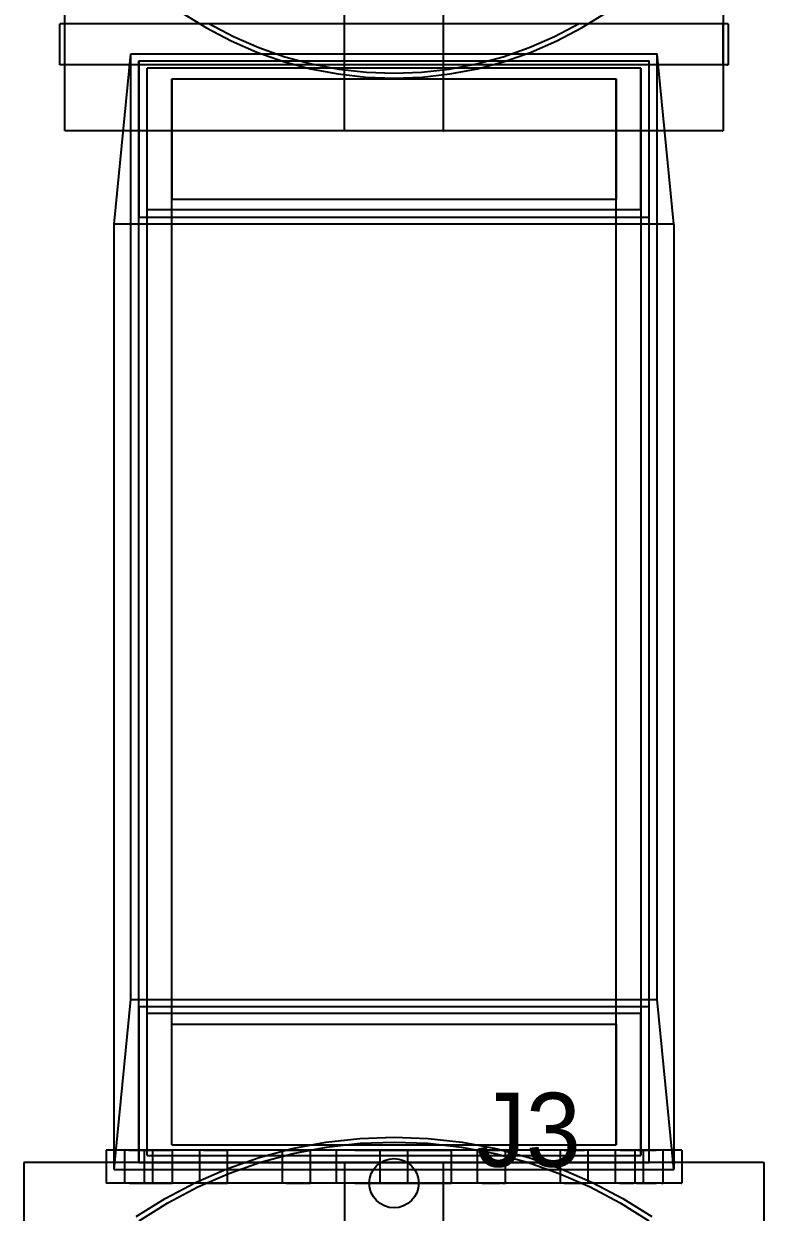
# Model space of a CAD drawing. Header units: millimetres. Extents: x -180 to 1414, y -663 to 972.
# Drawn here: x -45 to 45, y 216.5 to 361 of the extents above; entities that cross this region are included whole.
import ezdxf

# ---------------------------------------------------------------- set-up
doc = ezdxf.new("R2010")
doc.units = ezdxf.units.MM
doc.layers.add('AXIS_CENTRES', color=4, linetype='Continuous')
doc.layers.add('FRONT', color=8, linetype='Continuous')

msp = doc.modelspace()

# ---------------------------------------------------------------- linework, layer by layer
at = {"layer": 'AXIS_CENTRES'}
msp.add_circle((0, 220), 3, dxfattribs=at)
at = {"layer": 'FRONT'}
for p, q in [((-40, 348), (-40, 452)), ((-6, 348), (-6, 452)), ((6, 348), (6, 452)), ((40, 452), (40, 348)), ((-25.69, 362.32), (-22.8, 360.51)), ((22.8, 360.51), (25.69, 362.32)), ((-40.49, 361), (-40.6, 361)), ((-40.6, 356), (-40.6, 361)), ((-40.15, 361), (-40.49, 361)), ((-39.58, 361), (-40.15, 361)), ((-39.89, 361), (-40, 361)), ((-40, 356), (-40, 361)), ((-39.55, 361), (-39.89, 361)), ((-38.8, 361), (-39.58, 361)), ((-39, 361), (-39.55, 361)), ((-38.22, 361), (-39, 361)), ((-37.79, 361), (-38.8, 361)), ((-37.23, 361), (-38.22, 361)), ((-36.58, 361), (-37.79, 361)), ((-36.04, 361), (-37.23, 361)), ((-35.16, 361), (-36.58, 361)), ((-34.64, 361), (-36.04, 361)), ((-33.55, 361), (-35.16, 361)), ((-33.05, 361), (-34.64, 361)), ((-31.74, 361), (-33.55, 361)), ((-31.27, 361), (-33.05, 361)), ((-29.76, 361), (-31.74, 361)), ((-29.32, 361), (-31.27, 361)), ((-27.62, 361), (-29.76, 361)), ((-27.21, 361), (-29.32, 361)), ((-25.31, 361), (-27.62, 361)), ((-24.94, 361), (-27.21, 361)), ((-22.87, 361), (-25.31, 361)), ((-22.53, 361), (-24.94, 361)), ((-20.3, 361), (-22.87, 361)), ((-22.8, 360.51), (-19.79, 358.92)), ((-20, 361), (-22.53, 361)), ((-22.5, 361.03), (-19.52, 359.46)), ((-22.5, 361.03), (-19.52, 359.46)), ((-17.62, 361), (-20.3, 361)), ((-17.36, 361), (-20, 361)), ((-14.83, 361), (-17.62, 361)), ((-14.61, 361), (-17.36, 361)), ((-11.97, 361), (-14.83, 361)), ((-11.79, 361), (-14.61, 361)), ((-9.03, 361), (-11.97, 361)), ((-8.9, 361), (-11.79, 361)), ((-6.05, 361), (-9.03, 361)), ((-5.96, 361), (-8.9, 361)), ((-3.03, 361), (-6.05, 361)), ((-2.99, 361), (-5.96, 361)), ((0, 361), (-3.03, 361)), ((0, 361), (-2.99, 361)), ((3.03, 361), (0, 361)), ((2.99, 361), (0, 361)), ((5.96, 361), (2.99, 361)), ((6.05, 361), (3.03, 361)), ((8.9, 361), (5.96, 361)), ((9.03, 361), (6.05, 361)), ((11.79, 361), (8.9, 361)), ((11.97, 361), (9.03, 361)), ((14.61, 361), (11.79, 361)), ((14.83, 361), (11.97, 361)), ((17.36, 361), (14.61, 361)), ((17.62, 361), (14.83, 361)), ((20, 361), (17.36, 361)), ((20.3, 361), (17.62, 361)), ((19.52, 359.46), (22.5, 361.03)), ((19.52, 359.46), (22.5, 361.03)), ((19.79, 358.92), (22.8, 360.51)), ((22.53, 361), (20, 361)), ((22.87, 361), (20.3, 361)), ((24.94, 361), (22.53, 361)), ((25.31, 361), (22.87, 361)), ((27.21, 361), (24.94, 361)), ((27.62, 361), (25.31, 361)), ((29.32, 361), (27.21, 361)), ((29.76, 361), (27.62, 361)), ((31.27, 361), (29.32, 361)), ((31.74, 361), (29.76, 361)), ((33.05, 361), (31.27, 361)), ((33.55, 361), (31.74, 361)), ((34.64, 361), (33.05, 361)), ((35.16, 361), (33.55, 361)), ((36.04, 361), (34.64, 361)), ((36.58, 361), (35.16, 361)), ((37.23, 361), (36.04, 361)), ((37.79, 361), (36.58, 361)), ((38.22, 361), (37.23, 361)), ((38.8, 361), (37.79, 361)), ((39, 361), (38.22, 361)), ((39.58, 361), (38.8, 361)), ((39.55, 361), (39, 361)), ((39.89, 361), (39.55, 361)), ((40.15, 361), (39.58, 361)), ((40, 361), (39.89, 361)), ((40, 356), (40, 361)), ((40.49, 361), (40.15, 361)), ((40.6, 361), (40.49, 361)), ((40.6, 361), (40.6, 356)), ((-19.79, 358.92), (-16.66, 357.55)), ((-19.52, 359.46), (-16.44, 358.11)), ((-19.52, 359.46), (-16.44, 358.11)), ((16.44, 358.11), (19.52, 359.46)), ((16.44, 358.11), (19.52, 359.46)), ((16.66, 357.55), (19.79, 358.92)), ((-34, 336.65), (-32, 357.35)), ((-32, 242.35), (-32, 357.35)), ((-32, 357.35), (32, 357.35)), ((-16.66, 357.55), (-13.44, 356.43)), ((-16.44, 358.11), (-13.26, 357)), ((-16.44, 358.11), (-13.26, 357)), ((13.26, 357), (16.44, 358.11)), ((13.26, 357), (16.44, 358.11)), ((13.44, 356.43), (16.66, 357.55)), ((34, 336.65), (32, 357.35)), ((32, 242.35), (32, 357.35)), ((-40.49, 356), (-40.6, 356)), ((-40.15, 356), (-40.49, 356)), ((-39.58, 356), (-40.15, 356)), ((-39.89, 356), (-40, 356)), ((-39.55, 356), (-39.89, 356)), ((-38.8, 356), (-39.58, 356)), ((-39, 356), (-39.55, 356)), ((-38.22, 356), (-39, 356)), ((-37.79, 356), (-38.8, 356)), ((-37.23, 356), (-38.22, 356)), ((-36.58, 356), (-37.79, 356)), ((-36.04, 356), (-37.23, 356)), ((-35.16, 356), (-36.58, 356)), ((-34.64, 356), (-36.04, 356)), ((-33.55, 356), (-35.16, 356)), ((-33.05, 356), (-34.64, 356)), ((-31.74, 356), (-33.55, 356)), ((-31.27, 356), (-33.05, 356)), ((-29.76, 356), (-31.74, 356)), ((-29.32, 356), (-31.27, 356)), ((-31, 241.49), (-31, 356.49)), ((-31, 356.49), (-31, 337.51)), ((-31, 356.49), (31, 356.49)), ((-30, 338.37), (-30, 355.63)), ((30, 355.63), (-30, 355.63)), ((-30, 240.63), (-30, 355.63)), ((-27.62, 356), (-29.76, 356)), ((-27.21, 356), (-29.32, 356)), ((-25.31, 356), (-27.62, 356)), ((-24.94, 356), (-27.21, 356)), ((-22.87, 356), (-25.31, 356)), ((-22.53, 356), (-24.94, 356)), ((-20.3, 356), (-22.87, 356)), ((-20, 356), (-22.53, 356)), ((-17.62, 356), (-20.3, 356)), ((-17.36, 356), (-20, 356)), ((-14.83, 356), (-17.62, 356)), ((-14.61, 356), (-17.36, 356)), ((-11.97, 356), (-14.83, 356)), ((-11.79, 356), (-14.61, 356)), ((-13.44, 356.43), (-10.15, 355.54)), ((-13.26, 357), (-10.01, 356.13)), ((-13.26, 357), (-10.01, 356.13)), ((-9.03, 356), (-11.97, 356)), ((-8.9, 356), (-11.79, 356)), ((-10.01, 356.13), (-6.71, 355.5)), ((-10.01, 356.13), (-6.71, 355.5)), ((-6.05, 356), (-9.03, 356)), ((-5.96, 356), (-8.9, 356)), ((-3.03, 356), (-6.05, 356)), ((-2.99, 356), (-5.96, 356)), ((0, 356), (-3.03, 356)), ((0, 356), (-2.99, 356)), ((3.03, 356), (0, 356)), ((2.99, 356), (0, 356)), ((5.96, 356), (2.99, 356)), ((6.05, 356), (3.03, 356)), ((8.9, 356), (5.96, 356)), ((9.03, 356), (6.05, 356)), ((6.71, 355.5), (10.01, 356.13)), ((6.71, 355.5), (10.01, 356.13)), ((11.79, 356), (8.9, 356)), ((11.97, 356), (9.03, 356)), ((10.01, 356.13), (13.26, 357)), ((10.01, 356.13), (13.26, 357)), ((10.15, 355.54), (13.44, 356.43)), ((14.61, 356), (11.79, 356)), ((14.83, 356), (11.97, 356)), ((17.36, 356), (14.61, 356)), ((17.62, 356), (14.83, 356)), ((20, 356), (17.36, 356)), ((20.3, 356), (17.62, 356)), ((22.53, 356), (20, 356)), ((22.87, 356), (20.3, 356)), ((24.94, 356), (22.53, 356)), ((25.31, 356), (22.87, 356)), ((27.21, 356), (24.94, 356)), ((27.62, 356), (25.31, 356)), ((29.32, 356), (27.21, 356)), ((29.76, 356), (27.62, 356)), ((31.27, 356), (29.32, 356)), ((31.74, 356), (29.76, 356)), ((30, 338.37), (30, 355.63)), ((30, 355.63), (30, 240.63)), ((31, 241.49), (31, 356.49)), ((31, 337.51), (31, 356.49)), ((33.05, 356), (31.27, 356)), ((33.55, 356), (31.74, 356)), ((34.64, 356), (33.05, 356)), ((35.16, 356), (33.55, 356)), ((36.04, 356), (34.64, 356)), ((36.58, 356), (35.16, 356)), ((37.23, 356), (36.04, 356)), ((37.79, 356), (36.58, 356)), ((38.22, 356), (37.23, 356)), ((38.8, 356), (37.79, 356)), ((39, 356), (38.22, 356)), ((39.58, 356), (38.8, 356)), ((39.55, 356), (39, 356)), ((39.89, 356), (39.55, 356)), ((40.15, 356), (39.58, 356)), ((39.89, 356), (40, 356)), ((40.49, 356), (40.15, 356)), ((40.49, 356), (40.6, 356)), ((-27, 239.33), (-27, 354.33)), ((-27, 354.33), (-27, 339.67)), ((-27, 354.33), (27, 354.33)), ((-10.15, 355.54), (-6.8, 354.91)), ((-6.8, 354.91), (-3.41, 354.53)), ((-6.71, 355.5), (-3.36, 355.13)), ((-6.71, 355.5), (-3.36, 355.13)), ((-3.41, 354.53), (0, 354.4)), ((-3.36, 355.13), (0, 355)), ((-3.36, 355.13), (0, 355)), ((0, 355), (3.36, 355.13)), ((0, 355), (3.36, 355.13)), ((0, 354.4), (3.41, 354.53)), ((3.36, 355.13), (6.71, 355.5)), ((3.36, 355.13), (6.71, 355.5)), ((3.41, 354.53), (6.8, 354.91)), ((6.8, 354.91), (10.15, 355.54)), ((27, 239.33), (27, 354.33)), ((27, 354.33), (27, 339.67)), ((-39.89, 348), (-40, 348)), ((-39.55, 348), (-39.89, 348)), ((-39, 348), (-39.55, 348)), ((-38.22, 348), (-39, 348)), ((-37.23, 348), (-38.22, 348)), ((-36.04, 348), (-37.23, 348)), ((-34.64, 348), (-36.04, 348)), ((-33.05, 348), (-34.64, 348)), ((-31.27, 348), (-33.05, 348)), ((-29.32, 348), (-31.27, 348)), ((-27.21, 348), (-29.32, 348)), ((-24.94, 348), (-27.21, 348)), ((-22.53, 348), (-24.94, 348)), ((-20, 348), (-22.53, 348)), ((-17.36, 348), (-20, 348)), ((-14.61, 348), (-17.36, 348)), ((-11.79, 348), (-14.61, 348)), ((-8.9, 348), (-11.79, 348)), ((-5.96, 348), (-8.9, 348)), ((-5.98, 348), (-6, 348)), ((-5.93, 348), (-5.98, 348)), ((-2.99, 348), (-5.96, 348)), ((-5.85, 348), (-5.93, 348)), ((-5.73, 348), (-5.85, 348)), ((-5.59, 348), (-5.73, 348)), ((-5.41, 348), (-5.59, 348)), ((-5.2, 348), (-5.41, 348)), ((-4.96, 348), (-5.2, 348)), ((-4.69, 348), (-4.96, 348)), ((-4.4, 348), (-4.69, 348)), ((-4.08, 348), (-4.4, 348)), ((-3.74, 348), (-4.08, 348)), ((-3.38, 348), (-3.74, 348)), ((-3, 348), (-3.38, 348)), ((-2.6, 348), (-3, 348)), ((0, 348), (-2.99, 348)), ((-2.19, 348), (-2.6, 348)), ((-1.77, 348), (-2.19, 348)), ((-1.34, 348), (-1.77, 348)), ((-0.89, 348), (-1.34, 348)), ((-0.45, 348), (-0.89, 348)), ((0, 348), (-0.45, 348)), ((2.99, 348), (0, 348)), ((0.45, 348), (0, 348)), ((0.89, 348), (0.45, 348)), ((1.34, 348), (0.89, 348)), ((1.77, 348), (1.34, 348)), ((2.19, 348), (1.77, 348)), ((2.6, 348), (2.19, 348)), ((3, 348), (2.6, 348)), ((5.96, 348), (2.99, 348)), ((3.38, 348), (3, 348)), ((3.74, 348), (3.38, 348)), ((4.08, 348), (3.74, 348)), ((4.4, 348), (4.08, 348)), ((4.69, 348), (4.4, 348)), ((4.96, 348), (4.69, 348)), ((5.2, 348), (4.96, 348)), ((5.41, 348), (5.2, 348)), ((5.59, 348), (5.41, 348)), ((5.73, 348), (5.59, 348)), ((5.85, 348), (5.73, 348)), ((5.93, 348), (5.85, 348)), ((5.98, 348), (5.93, 348)), ((8.9, 348), (5.96, 348)), ((5.98, 348), (6, 348)), ((11.79, 348), (8.9, 348)), ((14.61, 348), (11.79, 348)), ((17.36, 348), (14.61, 348)), ((20, 348), (17.36, 348)), ((22.53, 348), (20, 348)), ((24.94, 348), (22.53, 348)), ((27.21, 348), (24.94, 348)), ((29.32, 348), (27.21, 348)), ((31.27, 348), (29.32, 348)), ((33.05, 348), (31.27, 348)), ((34.64, 348), (33.05, 348)), ((36.04, 348), (34.64, 348)), ((37.23, 348), (36.04, 348)), ((38.22, 348), (37.23, 348)), ((39, 348), (38.22, 348)), ((39.55, 348), (39, 348)), ((39.89, 348), (39.55, 348)), ((39.89, 348), (40, 348)), ((-30, 223.37), (-30, 338.37)), ((30, 338.37), (-30, 338.37)), ((-27, 224.67), (-27, 339.67)), ((-27, 339.67), (27, 339.67)), ((27, 224.67), (27, 339.67)), ((30, 338.37), (30, 223.37)), ((-31, 222.51), (-31, 337.51)), ((-31, 337.51), (31, 337.51)), ((31, 222.51), (31, 337.51)), ((-34, 221.65), (-34, 336.65)), ((34, 336.65), (-34, 336.65)), ((34, 336.65), (34, 221.65)), ((-34, 221.65), (-32, 242.35)), ((-32, 242.35), (32, 242.35)), ((-31, 241.49), (-31, 222.51)), ((-31, 241.49), (31, 241.49)), ((31, 222.51), (31, 241.49)), ((34, 221.65), (32, 242.35)), ((-30, 223.37), (-30, 240.63)), ((30, 240.63), (-30, 240.63)), ((30, 223.37), (30, 240.63)), ((-27, 224.67), (-27, 239.33)), ((-27, 239.33), (27, 239.33)), ((27, 239.33), (27, 224.67)), ((-4.15, 225.44), (0, 225.6)), ((0, 225.6), (4.15, 225.44)), ((-27, 224.67), (27, 224.67)), ((-16.39, 223.13), (-12.37, 224.21)), ((-12.37, 224.21), (-8.29, 224.98)), ((-12.24, 223.62), (-8.2, 224.39)), ((-12.24, 223.62), (-8.2, 224.39)), ((-8.29, 224.98), (-4.15, 225.44)), ((-8.2, 224.39), (-4.11, 224.85)), ((-8.2, 224.39), (-4.11, 224.85)), ((-4.11, 224.85), (0, 225)), ((-4.11, 224.85), (0, 225)), ((0, 225), (4.11, 224.85)), ((0, 225), (4.11, 224.85)), ((4.11, 224.85), (8.2, 224.39)), ((4.11, 224.85), (8.2, 224.39)), ((4.15, 225.44), (8.29, 224.98)), ((8.2, 224.39), (12.24, 223.62)), ((8.2, 224.39), (12.24, 223.62)), ((8.29, 224.98), (12.37, 224.21)), ((12.37, 224.21), (16.39, 223.13)), ((-34.9, 224), (-35, 224)), ((-35, 224), (-35, 220)), ((-34.61, 224), (-34.9, 224)), ((-34.12, 224), (-34.61, 224)), ((-33.45, 224), (-34.12, 224)), ((-32.58, 224), (-33.45, 224)), ((-32.68, 224), (-32.7, 224)), ((-32.7, 220), (-32.7, 224)), ((-32.7, 224), (-32.7, 224)), ((-32.66, 224), (-32.68, 224)), ((-32.62, 224), (-32.66, 224)), ((-32.58, 224), (-32.62, 224)), ((-31.53, 224), (-32.58, 224)), ((-32.53, 224), (-32.58, 224)), ((-32.47, 224), (-32.53, 224)), ((-32.4, 224), (-32.47, 224)), ((-32.33, 224), (-32.4, 224)), ((-32.25, 224), (-32.33, 224)), ((-32.25, 224), (-32.16, 224)), ((-32.16, 224), (-32.06, 224)), ((-32.06, 224), (-31.96, 224)), ((-31.96, 224), (-31.85, 224)), ((-31.85, 224), (-31.74, 224)), ((-31.74, 224), (-31.62, 224)), ((-31.62, 224), (-31.5, 224)), ((-30.31, 224), (-31.53, 224)), ((-31.5, 224), (-31.38, 224)), ((-31.38, 224), (-31.25, 224)), ((-31.25, 224), (-31.13, 224)), ((-31.13, 224), (-31, 224)), ((-31, 224), (-30.87, 224)), ((-30.87, 224), (-30.75, 224)), ((-30.75, 224), (-30.62, 224)), ((-30.62, 224), (-30.5, 224)), ((-30.5, 224), (-30.38, 224)), ((-30.38, 224), (-30.26, 224)), ((-30.32, 224), (-30.34, 224)), ((-30.34, 220), (-30.34, 224)), ((-30.34, 224), (-30.34, 224)), ((-30.3, 224), (-30.32, 224)), ((-28.92, 224), (-30.31, 224)), ((-30.26, 224), (-30.3, 224)), ((-30.22, 224), (-30.26, 224)), ((-30.26, 224), (-30.15, 224)), ((-30.17, 224), (-30.22, 224)), ((-30.11, 224), (-30.17, 224)), ((-30.15, 224), (-30.04, 224)), ((-30.04, 224), (-30.11, 224)), ((-29.97, 224), (-30.04, 224)), ((-30.04, 224), (-29.94, 224)), ((-30, 223.37), (30, 223.37)), ((-29.89, 224), (-29.97, 224)), ((-29.94, 224), (-29.84, 224)), ((-29.8, 224), (-29.89, 224)), ((-29.84, 224), (-29.75, 224)), ((-29.8, 224), (-29.7, 224)), ((-29.75, 224), (-29.67, 224)), ((-29.7, 224), (-29.6, 224)), ((-29.67, 224), (-29.6, 224)), ((-29.6, 224), (-29.49, 224)), ((-29.6, 224), (-29.53, 224)), ((-29.53, 224), (-29.47, 224)), ((-29.49, 224), (-29.38, 224)), ((-29.47, 224), (-29.42, 224)), ((-29.42, 224), (-29.38, 224)), ((-29.38, 224), (-29.26, 224)), ((-29.38, 224), (-29.34, 224)), ((-29.32, 224), (-29.34, 224)), ((-29.32, 224), (-29.3, 224)), ((-29.3, 220), (-29.3, 224)), ((-29.3, 224), (-29.3, 224)), ((-29.26, 224), (-29.14, 224)), ((-29.14, 224), (-29.02, 224)), ((-29.02, 224), (-28.89, 224)), ((-27.36, 224), (-28.92, 224)), ((-28.89, 224), (-28.77, 224)), ((-28.77, 224), (-28.64, 224)), ((-28.64, 224), (-28.51, 224)), ((-28.51, 224), (-28.39, 224)), ((-28.39, 224), (-28.26, 224)), ((-28.26, 224), (-28.14, 224)), ((-28.14, 224), (-28.02, 224)), ((-28.02, 224), (-27.9, 224)), ((-27.9, 224), (-27.79, 224)), ((-27.79, 224), (-27.68, 224)), ((-27.68, 224), (-27.58, 224)), ((-27.58, 224), (-27.48, 224)), ((-27.48, 224), (-27.39, 224)), ((-27.39, 224), (-27.31, 224)), ((-25.66, 224), (-27.36, 224)), ((-27.31, 224), (-27.24, 224)), ((-27.24, 224), (-27.17, 224)), ((-27.17, 224), (-27.11, 224)), ((-27.11, 224), (-27.06, 224)), ((-27.06, 224), (-27.02, 224)), ((-27.02, 224), (-26.98, 224)), ((-26.98, 224), (-26.96, 224)), ((-26.96, 224), (-26.95, 224)), ((-26.95, 224), (-26.94, 224)), ((-26.94, 220), (-26.94, 224)), ((-23.81, 224), (-25.66, 224)), ((-21.82, 224), (-23.81, 224)), ((-23.6, 224), (-23.62, 224)), ((-23.62, 220), (-23.62, 224)), ((-23.62, 224), (-23.62, 224)), ((-23.58, 224), (-23.6, 224)), ((-23.54, 224), (-23.58, 224)), ((-23.5, 224), (-23.54, 224)), ((-23.45, 224), (-23.5, 224)), ((-23.39, 224), (-23.45, 224)), ((-23.32, 224), (-23.39, 224)), ((-23.25, 224), (-23.32, 224)), ((-23.17, 224), (-23.25, 224)), ((-23.17, 224), (-23.08, 224)), ((-23.08, 224), (-22.98, 224)), ((-22.98, 224), (-22.88, 224)), ((-22.88, 224), (-22.77, 224)), ((-22.77, 224), (-22.66, 224)), ((-22.66, 224), (-22.54, 224)), ((-22.54, 224), (-22.42, 224)), ((-22.42, 224), (-22.3, 224)), ((-22.3, 224), (-22.17, 224)), ((-22.17, 224), (-22.05, 224)), ((-22.05, 224), (-21.92, 224)), ((-21.92, 224), (-21.79, 224)), ((-19.72, 224), (-21.82, 224)), ((-21.79, 224), (-21.67, 224)), ((-21.67, 224), (-21.54, 224)), ((-21.54, 224), (-21.42, 224)), ((-21.42, 224), (-21.3, 224)), ((-21.3, 224), (-21.18, 224)), ((-21.18, 224), (-21.07, 224)), ((-21.07, 224), (-20.96, 224)), ((-20.96, 224), (-20.86, 224)), ((-20.86, 224), (-20.76, 224)), ((-20.76, 224), (-20.67, 224)), ((-20.67, 224), (-20.59, 224)), ((-20.59, 224), (-20.52, 224)), ((-20.52, 224), (-20.45, 224)), ((-20.45, 224), (-20.39, 224)), ((-20.39, 224), (-20.34, 224)), ((-20.34, 224), (-20.3, 224)), ((-20.31, 221.76), (-16.39, 223.13)), ((-20.3, 224), (-20.26, 224)), ((-20.26, 224), (-20.24, 224)), ((-20.24, 224), (-20.23, 224)), ((-20.23, 224), (-20.22, 224)), ((-20.22, 220), (-20.22, 224)), ((-17.5, 224), (-19.72, 224)), ((-15.19, 224), (-17.5, 224)), ((-16.21, 222.56), (-12.24, 223.62)), ((-16.21, 222.56), (-12.24, 223.62)), ((-12.79, 224), (-15.19, 224)), ((-13.54, 224), (-13.56, 224)), ((-13.56, 220), (-13.56, 224)), ((-13.56, 224), (-13.56, 224)), ((-13.52, 224), (-13.54, 224)), ((-13.49, 224), (-13.52, 224)), ((-13.45, 224), (-13.49, 224)), ((-13.39, 224), (-13.45, 224)), ((-13.34, 224), (-13.39, 224)), ((-13.27, 224), (-13.34, 224)), ((-13.19, 224), (-13.27, 224)), ((-13.11, 224), (-13.19, 224)), ((-13.11, 224), (-13.02, 224)), ((-13.02, 224), (-12.92, 224)), ((-12.92, 224), (-12.82, 224)), ((-12.82, 224), (-12.71, 224)), ((-10.32, 224), (-12.79, 224)), ((-12.71, 224), (-12.6, 224)), ((-12.6, 224), (-12.48, 224)), ((-12.48, 224), (-12.36, 224)), ((-12.36, 224), (-12.24, 224)), ((-12.24, 224), (-12.12, 224)), ((-12.12, 224), (-11.99, 224)), ((-11.99, 224), (-11.86, 224)), ((-11.86, 224), (-11.74, 224)), ((-11.74, 224), (-11.61, 224)), ((-11.61, 224), (-11.48, 224)), ((-11.48, 224), (-11.36, 224)), ((-11.36, 224), (-11.24, 224)), ((-11.24, 224), (-11.13, 224)), ((-11.13, 224), (-11.01, 224)), ((-11.01, 224), (-10.91, 224)), ((-10.91, 224), (-10.8, 224)), ((-10.8, 224), (-10.71, 224)), ((-10.71, 224), (-10.62, 224)), ((-10.62, 224), (-10.53, 224)), ((-10.53, 224), (-10.46, 224)), ((-10.46, 224), (-10.39, 224)), ((-10.39, 224), (-10.33, 224)), ((-10.33, 224), (-10.28, 224)), ((-7.79, 224), (-10.32, 224)), ((-10.28, 224), (-10.24, 224)), ((-10.24, 224), (-10.21, 224)), ((-10.21, 224), (-10.18, 224)), ((-10.18, 224), (-10.17, 224)), ((-10.17, 224), (-10.16, 224)), ((-10.16, 220), (-10.16, 224)), ((-5.22, 224), (-7.79, 224)), ((-7, 220), (-7, 224)), ((-6.98, 224), (-7, 224)), ((-6.92, 224), (-6.98, 224)), ((-6.82, 224), (-6.92, 224)), ((-6.69, 224), (-6.82, 224)), ((-6.52, 224), (-6.69, 224)), ((-6.31, 224), (-6.52, 224)), ((-6.06, 224), (-6.31, 224)), ((-5.78, 224), (-6.06, 224)), ((-5.47, 224), (-5.78, 224)), ((-5.13, 224), (-5.47, 224)), ((-2.62, 224), (-5.22, 224)), ((-4.76, 224), (-5.13, 224)), ((-4.76, 224), (-4.36, 224)), ((-4.36, 224), (-3.94, 224)), ((-3.94, 224), (-3.5, 224)), ((-3.5, 224), (-3.04, 224)), ((-3.04, 224), (-2.56, 224)), ((0, 224), (-2.62, 224)), ((-2.56, 224), (-2.06, 224)), ((-2.06, 224), (-1.56, 224)), ((-1.68, 224), (-1.7, 224)), ((-1.7, 220), (-1.7, 224)), ((-1.7, 224), (-1.7, 224)), ((-1.66, 224), (-1.68, 224)), ((-1.62, 224), (-1.66, 224)), ((-1.58, 224), (-1.62, 224)), ((-1.53, 224), (-1.58, 224)), ((-1.56, 224), (-1.04, 224)), ((-1.47, 224), (-1.53, 224)), ((-1.4, 224), (-1.47, 224)), ((-1.33, 224), (-1.4, 224)), ((-1.25, 224), (-1.33, 224)), ((-1.16, 224), (-1.25, 224)), ((-1.16, 224), (-1.06, 224)), ((-1.06, 224), (-0.96, 224)), ((-1.04, 224), (-0.52, 224)), ((-0.96, 224), (-0.85, 224)), ((-0.85, 224), (-0.74, 224)), ((-0.74, 224), (-0.62, 224)), ((-0.62, 224), (-0.5, 224)), ((-0.52, 224), (0, 224)), ((-0.5, 224), (-0.38, 224)), ((-0.38, 224), (-0.25, 224)), ((-0.25, 224), (-0.13, 224)), ((-0.13, 224), (0, 224)), ((2.62, 224), (0, 224)), ((0, 224), (0.13, 224)), ((0, 224), (0.52, 224)), ((0.13, 224), (0.25, 224)), ((0.25, 224), (0.38, 224)), ((0.38, 224), (0.5, 224)), ((0.5, 224), (0.62, 224)), ((0.52, 224), (1.04, 224)), ((0.62, 224), (0.74, 224)), ((0.74, 224), (0.85, 224)), ((0.85, 224), (0.96, 224)), ((0.96, 224), (1.06, 224)), ((1.04, 224), (1.56, 224)), ((1.06, 224), (1.16, 224)), ((1.16, 224), (1.25, 224)), ((1.25, 224), (1.33, 224)), ((1.33, 224), (1.4, 224)), ((1.4, 224), (1.47, 224)), ((1.47, 224), (1.53, 224)), ((1.53, 224), (1.58, 224)), ((1.56, 224), (2.06, 224)), ((1.62, 224), (1.58, 224)), ((1.66, 224), (1.62, 224)), ((1.68, 224), (1.66, 224)), ((1.7, 224), (1.68, 224)), ((1.7, 220), (1.7, 224)), ((1.7, 224), (1.7, 224)), ((2.06, 224), (2.56, 224)), ((2.56, 224), (3.04, 224)), ((5.22, 224), (2.62, 224)), ((3.04, 224), (3.5, 224)), ((3.5, 224), (3.94, 224)), ((3.94, 224), (4.36, 224)), ((4.36, 224), (4.76, 224)), ((4.76, 224), (5.13, 224)), ((5.13, 224), (5.47, 224)), ((7.79, 224), (5.22, 224)), ((5.47, 224), (5.78, 224)), ((5.78, 224), (6.06, 224)), ((6.06, 224), (6.31, 224)), ((6.31, 224), (6.52, 224)), ((6.52, 224), (6.69, 224)), ((6.69, 224), (6.82, 224)), ((6.82, 224), (6.92, 224)), ((6.92, 224), (6.98, 224)), ((6.98, 224), (7, 224)), ((7, 220), (7, 224)), ((10.32, 224), (7.79, 224)), ((10.16, 220), (10.16, 224)), ((10.17, 224), (10.16, 224)), ((10.18, 224), (10.17, 224)), ((10.21, 224), (10.18, 224)), ((10.24, 224), (10.21, 224)), ((10.28, 224), (10.24, 224)), ((10.33, 224), (10.28, 224)), ((12.79, 224), (10.32, 224)), ((10.39, 224), (10.33, 224)), ((10.46, 224), (10.39, 224)), ((10.53, 224), (10.46, 224)), ((10.62, 224), (10.53, 224)), ((10.62, 224), (10.71, 224)), ((10.71, 224), (10.8, 224)), ((10.8, 224), (10.91, 224)), ((10.91, 224), (11.01, 224)), ((11.01, 224), (11.13, 224)), ((11.13, 224), (11.24, 224)), ((11.24, 224), (11.36, 224)), ((11.36, 224), (11.48, 224)), ((11.48, 224), (11.61, 224)), ((11.61, 224), (11.74, 224)), ((11.74, 224), (11.86, 224)), ((11.86, 224), (11.99, 224)), ((11.99, 224), (12.12, 224)), ((12.12, 224), (12.24, 224)), ((12.24, 224), (12.36, 224)), ((12.24, 223.62), (16.21, 222.56)), ((12.24, 223.62), (16.21, 222.56)), ((12.36, 224), (12.48, 224)), ((12.48, 224), (12.6, 224)), ((12.6, 224), (12.71, 224)), ((12.71, 224), (12.82, 224)), ((15.19, 224), (12.79, 224)), ((12.82, 224), (12.92, 224)), ((13.02, 224), (12.92, 224)), ((13.11, 224), (13.02, 224)), ((13.19, 224), (13.11, 224)), ((13.19, 224), (13.27, 224)), ((13.27, 224), (13.34, 224)), ((13.34, 224), (13.39, 224)), ((13.39, 224), (13.45, 224)), ((13.45, 224), (13.49, 224)), ((13.49, 224), (13.52, 224)), ((13.52, 224), (13.54, 224)), ((13.54, 224), (13.56, 224)), ((13.56, 220), (13.56, 224)), ((13.56, 224), (13.56, 224)), ((17.5, 224), (15.19, 224)), ((16.39, 223.13), (20.31, 221.76)), ((19.72, 224), (17.5, 224)), ((21.82, 224), (19.72, 224)), ((20.22, 220), (20.22, 224)), ((20.23, 224), (20.22, 224)), ((20.24, 224), (20.23, 224)), ((20.26, 224), (20.24, 224)), ((20.3, 224), (20.26, 224)), ((20.34, 224), (20.3, 224)), ((20.39, 224), (20.34, 224)), ((20.45, 224), (20.39, 224)), ((20.52, 224), (20.45, 224)), ((20.59, 224), (20.52, 224)), ((20.67, 224), (20.59, 224)), ((20.67, 224), (20.76, 224)), ((20.76, 224), (20.86, 224)), ((20.86, 224), (20.96, 224)), ((20.96, 224), (21.07, 224)), ((21.07, 224), (21.18, 224)), ((21.18, 224), (21.3, 224)), ((21.3, 224), (21.42, 224)), ((21.42, 224), (21.54, 224)), ((21.54, 224), (21.67, 224)), ((21.67, 224), (21.79, 224)), ((21.79, 224), (21.92, 224)), ((23.81, 224), (21.82, 224)), ((21.92, 224), (22.05, 224)), ((22.05, 224), (22.17, 224)), ((22.17, 224), (22.3, 224)), ((22.3, 224), (22.42, 224)), ((22.42, 224), (22.54, 224)), ((22.54, 224), (22.66, 224)), ((22.66, 224), (22.77, 224)), ((22.77, 224), (22.88, 224)), ((22.88, 224), (22.98, 224)), ((22.98, 224), (23.08, 224)), ((23.08, 224), (23.17, 224)), ((23.25, 224), (23.17, 224)), ((23.32, 224), (23.25, 224)), ((23.39, 224), (23.32, 224)), ((23.45, 224), (23.39, 224)), ((23.5, 224), (23.45, 224)), ((23.54, 224), (23.5, 224)), ((23.58, 224), (23.54, 224)), ((23.6, 224), (23.58, 224)), ((23.62, 224), (23.6, 224)), ((23.62, 220), (23.62, 224)), ((23.62, 224), (23.62, 224)), ((25.66, 224), (23.81, 224)), ((27.36, 224), (25.66, 224)), ((26.94, 220), (26.94, 224)), ((26.95, 224), (26.94, 224)), ((26.96, 224), (26.95, 224)), ((26.98, 224), (26.96, 224)), ((27.02, 224), (26.98, 224)), ((27.06, 224), (27.02, 224)), ((27.11, 224), (27.06, 224)), ((27.17, 224), (27.11, 224)), ((27.24, 224), (27.17, 224)), ((27.31, 224), (27.24, 224)), ((27.39, 224), (27.31, 224)), ((28.92, 224), (27.36, 224)), ((27.48, 224), (27.39, 224)), ((27.48, 224), (27.58, 224)), ((27.58, 224), (27.68, 224)), ((27.68, 224), (27.79, 224)), ((27.79, 224), (27.9, 224)), ((27.9, 224), (28.02, 224)), ((28.02, 224), (28.14, 224)), ((28.14, 224), (28.26, 224)), ((28.26, 224), (28.39, 224)), ((28.39, 224), (28.51, 224)), ((28.51, 224), (28.64, 224)), ((28.64, 224), (28.77, 224)), ((28.77, 224), (28.89, 224)), ((28.89, 224), (29.02, 224)), ((30.31, 224), (28.92, 224)), ((29.02, 224), (29.14, 224)), ((29.26, 224), (29.14, 224)), ((29.38, 224), (29.26, 224)), ((29.32, 224), (29.3, 224)), ((29.3, 220), (29.3, 224)), ((29.3, 224), (29.3, 224)), ((29.34, 224), (29.32, 224)), ((29.38, 224), (29.34, 224)), ((29.49, 224), (29.38, 224)), ((29.42, 224), (29.38, 224)), ((29.47, 224), (29.42, 224)), ((29.53, 224), (29.47, 224)), ((29.6, 224), (29.49, 224)), ((29.6, 224), (29.53, 224)), ((29.6, 224), (29.7, 224)), ((29.67, 224), (29.6, 224)), ((29.75, 224), (29.67, 224)), ((29.7, 224), (29.8, 224)), ((29.84, 224), (29.75, 224)), ((29.8, 224), (29.89, 224)), ((29.84, 224), (29.94, 224)), ((29.89, 224), (29.97, 224)), ((29.94, 224), (30.04, 224)), ((29.97, 224), (30.04, 224)), ((30.04, 224), (30.11, 224)), ((30.04, 224), (30.15, 224)), ((30.17, 224), (30.11, 224)), ((30.15, 224), (30.26, 224)), ((30.22, 224), (30.17, 224)), ((30.26, 224), (30.22, 224)), ((30.3, 224), (30.26, 224)), ((30.26, 224), (30.38, 224)), ((30.3, 224), (30.32, 224)), ((31.53, 224), (30.31, 224)), ((30.32, 224), (30.34, 224)), ((30.34, 220), (30.34, 224)), ((30.34, 224), (30.34, 224)), ((30.38, 224), (30.5, 224)), ((30.5, 224), (30.62, 224)), ((30.62, 224), (30.75, 224)), ((30.75, 224), (30.87, 224)), ((30.87, 224), (31, 224)), ((31, 224), (31.13, 224)), ((31.13, 224), (31.25, 224)), ((31.25, 224), (31.38, 224)), ((31.38, 224), (31.5, 224)), ((31.5, 224), (31.62, 224)), ((32.58, 224), (31.53, 224)), ((31.62, 224), (31.74, 224)), ((31.74, 224), (31.85, 224)), ((31.96, 224), (31.85, 224)), ((32.06, 224), (31.96, 224)), ((32.16, 224), (32.06, 224)), ((32.25, 224), (32.16, 224)), ((32.33, 224), (32.25, 224)), ((32.4, 224), (32.33, 224)), ((32.47, 224), (32.4, 224)), ((32.53, 224), (32.47, 224)), ((32.58, 224), (32.53, 224)), ((33.45, 224), (32.58, 224)), ((32.58, 224), (32.62, 224)), ((32.62, 224), (32.66, 224)), ((32.66, 224), (32.68, 224)), ((32.68, 224), (32.7, 224)), ((32.7, 220), (32.7, 224)), ((32.7, 224), (32.7, 224)), ((34.12, 224), (33.45, 224)), ((34.61, 224), (34.12, 224)), ((34.9, 224), (34.61, 224)), ((35, 224), (34.9, 224)), ((35, 224), (35, 220)), ((-44.87, 222.5), (-45, 222.5)), ((-45, 222.5), (-45, 125.1)), ((-44.5, 222.5), (-44.87, 222.5)), ((-43.87, 222.5), (-44.5, 222.5)), ((-43, 222.5), (-43.87, 222.5)), ((-41.89, 222.5), (-43, 222.5)), ((-40.54, 222.5), (-41.89, 222.5)), ((-38.97, 222.5), (-40.54, 222.5)), ((-37.18, 222.5), (-38.97, 222.5)), ((-35.18, 222.5), (-37.18, 222.5)), ((-32.99, 222.5), (-35.18, 222.5)), ((-34, 221.65), (34, 221.65)), ((-30.61, 222.5), (-32.99, 222.5)), ((-31, 222.51), (31, 222.51)), ((-28.06, 222.5), (-30.61, 222.5)), ((-25.35, 222.5), (-28.06, 222.5)), ((-22.5, 222.5), (-25.35, 222.5)), ((-24.12, 220.09), (-20.31, 221.76)), ((-23.86, 219.55), (-20.09, 221.2)), ((-23.86, 219.55), (-20.09, 221.2)), ((-19.52, 222.5), (-22.5, 222.5)), ((-20.09, 221.2), (-16.21, 222.56)), ((-20.09, 221.2), (-16.21, 222.56)), ((-16.44, 222.5), (-19.52, 222.5)), ((-13.26, 222.5), (-16.44, 222.5)), ((-10.01, 222.5), (-13.26, 222.5)), ((-6.71, 222.5), (-10.01, 222.5)), ((-3.36, 222.5), (-6.71, 222.5)), ((-5.98, 222.5), (-6, 222.5)), ((-6, 222.5), (-6, 125.1)), ((-5.93, 222.5), (-5.98, 222.5)), ((-5.85, 222.5), (-5.93, 222.5)), ((-5.73, 222.5), (-5.85, 222.5)), ((-5.59, 222.5), (-5.73, 222.5)), ((-5.41, 222.5), (-5.59, 222.5)), ((-5.2, 222.5), (-5.41, 222.5)), ((-4.96, 222.5), (-5.2, 222.5)), ((-4.69, 222.5), (-4.96, 222.5)), ((-4.4, 222.5), (-4.69, 222.5)), ((-4.08, 222.5), (-4.4, 222.5)), ((-3.74, 222.5), (-4.08, 222.5)), ((-3.38, 222.5), (-3.74, 222.5)), ((-3, 222.5), (-3.38, 222.5)), ((0, 222.5), (-3.36, 222.5)), ((-2.6, 222.5), (-3, 222.5)), ((-2.19, 222.5), (-2.6, 222.5)), ((-1.77, 222.5), (-2.19, 222.5)), ((-1.34, 222.5), (-1.77, 222.5)), ((-0.89, 222.5), (-1.34, 222.5)), ((-0.45, 222.5), (-0.89, 222.5)), ((0, 222.5), (-0.45, 222.5)), ((3.36, 222.5), (0, 222.5)), ((0.45, 222.5), (0, 222.5)), ((0.89, 222.5), (0.45, 222.5)), ((1.34, 222.5), (0.89, 222.5)), ((1.77, 222.5), (1.34, 222.5)), ((2.19, 222.5), (1.77, 222.5)), ((2.6, 222.5), (2.19, 222.5)), ((3, 222.5), (2.6, 222.5)), ((3.38, 222.5), (3, 222.5)), ((6.71, 222.5), (3.36, 222.5)), ((3.74, 222.5), (3.38, 222.5)), ((4.08, 222.5), (3.74, 222.5)), ((4.4, 222.5), (4.08, 222.5)), ((4.69, 222.5), (4.4, 222.5)), ((4.96, 222.5), (4.69, 222.5)), ((5.2, 222.5), (4.96, 222.5)), ((5.41, 222.5), (5.2, 222.5)), ((5.59, 222.5), (5.41, 222.5)), ((5.73, 222.5), (5.59, 222.5)), ((5.85, 222.5), (5.73, 222.5)), ((5.93, 222.5), (5.85, 222.5)), ((5.98, 222.5), (5.93, 222.5)), ((6, 222.5), (5.98, 222.5)), ((6, 125.1), (6, 222.5)), ((10.01, 222.5), (6.71, 222.5)), ((13.26, 222.5), (10.01, 222.5)), ((16.44, 222.5), (13.26, 222.5)), ((16.21, 222.56), (20.09, 221.2)), ((16.21, 222.56), (20.09, 221.2)), ((19.52, 222.5), (16.44, 222.5)), ((22.5, 222.5), (19.52, 222.5)), ((20.09, 221.2), (23.86, 219.55)), ((20.09, 221.2), (23.86, 219.55)), ((20.31, 221.76), (24.12, 220.09)), ((25.35, 222.5), (22.5, 222.5)), ((28.06, 222.5), (25.35, 222.5)), ((30.61, 222.5), (28.06, 222.5)), ((32.99, 222.5), (30.61, 222.5)), ((35.18, 222.5), (32.99, 222.5)), ((37.18, 222.5), (35.18, 222.5)), ((38.97, 222.5), (37.18, 222.5)), ((40.54, 222.5), (38.97, 222.5)), ((41.89, 222.5), (40.54, 222.5)), ((43, 222.5), (41.89, 222.5)), ((43.87, 222.5), (43, 222.5)), ((44.5, 222.5), (43.87, 222.5)), ((44.87, 222.5), (44.5, 222.5)), ((44.87, 222.5), (45, 222.5)), ((45, 125.1), (45, 222.5)), ((-34.9, 220), (-35, 220)), ((-34.61, 220), (-34.9, 220)), ((-34.12, 220), (-34.61, 220)), ((-33.45, 220), (-34.12, 220)), ((-32.58, 220), (-33.45, 220)), ((-32.68, 220), (-32.7, 220)), ((-32.7, 220), (-32.7, 220)), ((-32.66, 220), (-32.68, 220)), ((-32.62, 220), (-32.66, 220)), ((-32.58, 220), (-32.62, 220)), ((-31.53, 220), (-32.58, 220)), ((-32.53, 220), (-32.58, 220)), ((-32.47, 220), (-32.53, 220)), ((-32.4, 220), (-32.47, 220)), ((-32.33, 220), (-32.4, 220)), ((-32.25, 220), (-32.33, 220)), ((-32.16, 220), (-32.25, 220)), ((-32.16, 220), (-32.06, 220)), ((-32.06, 220), (-31.96, 220)), ((-31.96, 220), (-31.85, 220)), ((-31.85, 220), (-31.74, 220)), ((-31.74, 220), (-31.62, 220)), ((-31.62, 220), (-31.5, 220)), ((-30.31, 220), (-31.53, 220)), ((-31.5, 220), (-31.38, 220)), ((-31.38, 220), (-31.25, 220)), ((-31.25, 220), (-31.13, 220)), ((-31.13, 220), (-31, 220)), ((-31, 220), (-30.87, 220)), ((-30.87, 220), (-30.75, 220)), ((-30.75, 220), (-30.62, 220)), ((-30.62, 220), (-30.5, 220)), ((-30.5, 220), (-30.38, 220)), ((-30.38, 220), (-30.26, 220)), ((-30.32, 220), (-30.34, 220)), ((-30.34, 220), (-30.34, 220)), ((-30.3, 220), (-30.32, 220)), ((-28.92, 220), (-30.31, 220)), ((-30.26, 220), (-30.3, 220)), ((-30.22, 220), (-30.26, 220)), ((-30.26, 220), (-30.15, 220)), ((-30.17, 220), (-30.22, 220)), ((-30.11, 220), (-30.17, 220)), ((-30.15, 220), (-30.04, 220)), ((-30.04, 220), (-30.11, 220)), ((-29.97, 220), (-30.04, 220)), ((-30.04, 220), (-29.94, 220)), ((-29.89, 220), (-29.97, 220)), ((-29.94, 220), (-29.84, 220)), ((-29.89, 220), (-29.8, 220)), ((-29.84, 220), (-29.75, 220)), ((-29.8, 220), (-29.7, 220)), ((-29.75, 220), (-29.67, 220)), ((-29.7, 220), (-29.6, 220)), ((-29.67, 220), (-29.6, 220)), ((-29.6, 220), (-29.49, 220)), ((-29.6, 220), (-29.53, 220)), ((-29.53, 220), (-29.47, 220)), ((-29.49, 220), (-29.38, 220)), ((-29.47, 220), (-29.42, 220)), ((-29.42, 220), (-29.38, 220)), ((-29.38, 220), (-29.26, 220)), ((-29.38, 220), (-29.34, 220)), ((-29.34, 220), (-29.32, 220)), ((-29.32, 220), (-29.3, 220)), ((-29.3, 220), (-29.3, 220)), ((-29.26, 220), (-29.14, 220)), ((-29.14, 220), (-29.02, 220)), ((-29.02, 220), (-28.89, 220)), ((-27.36, 220), (-28.92, 220)), ((-28.89, 220), (-28.77, 220)), ((-28.77, 220), (-28.64, 220)), ((-28.64, 220), (-28.51, 220)), ((-28.51, 220), (-28.39, 220)), ((-28.39, 220), (-28.26, 220)), ((-28.26, 220), (-28.14, 220)), ((-28.14, 220), (-28.02, 220)), ((-28.02, 220), (-27.9, 220)), ((-27.9, 220), (-27.79, 220)), ((-27.8, 218.15), (-24.12, 220.09)), ((-27.79, 220), (-27.68, 220)), ((-27.68, 220), (-27.58, 220)), ((-27.58, 220), (-27.48, 220)), ((-27.48, 220), (-27.39, 220)), ((-27.39, 220), (-27.31, 220)), ((-25.66, 220), (-27.36, 220)), ((-27.31, 220), (-27.24, 220)), ((-27.24, 220), (-27.17, 220)), ((-27.17, 220), (-27.11, 220)), ((-27.11, 220), (-27.06, 220)), ((-27.06, 220), (-27.02, 220)), ((-27.02, 220), (-26.98, 220)), ((-26.98, 220), (-26.96, 220)), ((-26.96, 220), (-26.95, 220)), ((-26.95, 220), (-26.94, 220)), ((-23.81, 220), (-25.66, 220)), ((-21.82, 220), (-23.81, 220)), ((-23.6, 220), (-23.62, 220)), ((-23.62, 220), (-23.62, 220)), ((-23.58, 220), (-23.6, 220)), ((-23.54, 220), (-23.58, 220)), ((-23.5, 220), (-23.54, 220)), ((-23.45, 220), (-23.5, 220)), ((-23.39, 220), (-23.45, 220)), ((-23.32, 220), (-23.39, 220)), ((-23.25, 220), (-23.32, 220)), ((-23.17, 220), (-23.25, 220)), ((-23.17, 220), (-23.08, 220)), ((-23.08, 220), (-22.98, 220)), ((-22.98, 220), (-22.88, 220)), ((-22.88, 220), (-22.77, 220)), ((-22.77, 220), (-22.66, 220)), ((-22.66, 220), (-22.54, 220)), ((-22.54, 220), (-22.42, 220)), ((-22.42, 220), (-22.3, 220)), ((-22.3, 220), (-22.17, 220)), ((-22.17, 220), (-22.05, 220)), ((-22.05, 220), (-21.92, 220)), ((-21.92, 220), (-21.79, 220)), ((-19.72, 220), (-21.82, 220)), ((-21.79, 220), (-21.67, 220)), ((-21.67, 220), (-21.54, 220)), ((-21.54, 220), (-21.42, 220)), ((-21.42, 220), (-21.3, 220)), ((-21.3, 220), (-21.18, 220)), ((-21.18, 220), (-21.07, 220)), ((-21.07, 220), (-20.96, 220)), ((-20.96, 220), (-20.86, 220)), ((-20.86, 220), (-20.76, 220)), ((-20.76, 220), (-20.67, 220)), ((-20.67, 220), (-20.59, 220)), ((-20.59, 220), (-20.52, 220)), ((-20.52, 220), (-20.45, 220)), ((-20.45, 220), (-20.39, 220)), ((-20.39, 220), (-20.34, 220)), ((-20.34, 220), (-20.3, 220)), ((-20.3, 220), (-20.26, 220)), ((-20.26, 220), (-20.24, 220)), ((-20.24, 220), (-20.23, 220)), ((-20.23, 220), (-20.22, 220)), ((-17.5, 220), (-19.72, 220)), ((-15.19, 220), (-17.5, 220)), ((-12.79, 220), (-15.19, 220)), ((-13.54, 220), (-13.56, 220)), ((-13.56, 220), (-13.56, 220)), ((-13.52, 220), (-13.54, 220)), ((-13.49, 220), (-13.52, 220)), ((-13.45, 220), (-13.49, 220)), ((-13.39, 220), (-13.45, 220)), ((-13.34, 220), (-13.39, 220)), ((-13.27, 220), (-13.34, 220)), ((-13.19, 220), (-13.27, 220)), ((-13.11, 220), (-13.19, 220)), ((-13.11, 220), (-13.02, 220)), ((-13.02, 220), (-12.92, 220)), ((-12.92, 220), (-12.82, 220)), ((-12.82, 220), (-12.71, 220)), ((-10.32, 220), (-12.79, 220)), ((-12.71, 220), (-12.6, 220)), ((-12.6, 220), (-12.48, 220)), ((-12.48, 220), (-12.36, 220)), ((-12.36, 220), (-12.24, 220)), ((-12.24, 220), (-12.12, 220)), ((-12.12, 220), (-11.99, 220)), ((-11.99, 220), (-11.86, 220)), ((-11.86, 220), (-11.74, 220)), ((-11.74, 220), (-11.61, 220)), ((-11.61, 220), (-11.48, 220)), ((-11.48, 220), (-11.36, 220)), ((-11.36, 220), (-11.24, 220)), ((-11.24, 220), (-11.13, 220)), ((-11.13, 220), (-11.01, 220)), ((-11.01, 220), (-10.91, 220)), ((-10.91, 220), (-10.8, 220)), ((-10.8, 220), (-10.71, 220)), ((-10.71, 220), (-10.62, 220)), ((-10.62, 220), (-10.53, 220)), ((-10.53, 220), (-10.46, 220)), ((-10.46, 220), (-10.39, 220)), ((-10.39, 220), (-10.33, 220)), ((-10.33, 220), (-10.28, 220)), ((-7.79, 220), (-10.32, 220)), ((-10.28, 220), (-10.24, 220)), ((-10.24, 220), (-10.21, 220)), ((-10.21, 220), (-10.18, 220)), ((-10.18, 220), (-10.17, 220)), ((-10.17, 220), (-10.16, 220)), ((-5.22, 220), (-7.79, 220)), ((-6.98, 220), (-7, 220)), ((-6.92, 220), (-6.98, 220)), ((-6.82, 220), (-6.92, 220)), ((-6.69, 220), (-6.82, 220)), ((-6.52, 220), (-6.69, 220)), ((-6.31, 220), (-6.52, 220)), ((-6.06, 220), (-6.31, 220)), ((-5.78, 220), (-6.06, 220)), ((-5.47, 220), (-5.78, 220)), ((-5.13, 220), (-5.47, 220)), ((-2.62, 220), (-5.22, 220)), ((-4.76, 220), (-5.13, 220)), ((-4.76, 220), (-4.36, 220)), ((-4.36, 220), (-3.94, 220)), ((-3.94, 220), (-3.5, 220)), ((-3.5, 220), (-3.04, 220)), ((-3.04, 220), (-2.56, 220)), ((0, 220), (-2.62, 220)), ((-2.56, 220), (-2.06, 220)), ((-2.06, 220), (-1.56, 220)), ((-1.68, 220), (-1.7, 220)), ((-1.7, 220), (-1.7, 220)), ((-1.66, 220), (-1.68, 220)), ((-1.62, 220), (-1.66, 220)), ((-1.58, 220), (-1.62, 220)), ((-1.53, 220), (-1.58, 220)), ((-1.56, 220), (-1.04, 220)), ((-1.47, 220), (-1.53, 220)), ((-1.4, 220), (-1.47, 220)), ((-1.33, 220), (-1.4, 220)), ((-1.25, 220), (-1.33, 220)), ((-1.16, 220), (-1.25, 220)), ((-1.16, 220), (-1.06, 220)), ((-1.06, 220), (-0.96, 220)), ((-1.04, 220), (-0.52, 220)), ((-0.96, 220), (-0.85, 220)), ((-0.85, 220), (-0.74, 220)), ((-0.74, 220), (-0.62, 220)), ((-0.62, 220), (-0.5, 220)), ((-0.52, 220), (0, 220)), ((-0.5, 220), (-0.38, 220)), ((-0.38, 220), (-0.25, 220)), ((-0.25, 220), (-0.13, 220)), ((-0.13, 220), (0, 220)), ((2.62, 220), (0, 220)), ((0, 220), (0.13, 220)), ((0, 220), (0.52, 220)), ((0.13, 220), (0.25, 220)), ((0.25, 220), (0.38, 220)), ((0.38, 220), (0.5, 220)), ((0.5, 220), (0.62, 220)), ((0.52, 220), (1.04, 220)), ((0.62, 220), (0.74, 220)), ((0.74, 220), (0.85, 220)), ((0.85, 220), (0.96, 220)), ((0.96, 220), (1.06, 220)), ((1.04, 220), (1.56, 220)), ((1.06, 220), (1.16, 220)), ((1.16, 220), (1.25, 220)), ((1.25, 220), (1.33, 220)), ((1.33, 220), (1.4, 220)), ((1.4, 220), (1.47, 220)), ((1.47, 220), (1.53, 220)), ((1.53, 220), (1.58, 220)), ((1.56, 220), (2.06, 220)), ((1.62, 220), (1.58, 220)), ((1.66, 220), (1.62, 220)), ((1.68, 220), (1.66, 220)), ((1.68, 220), (1.7, 220)), ((1.7, 220), (1.7, 220)), ((2.06, 220), (2.56, 220)), ((2.56, 220), (3.04, 220)), ((5.22, 220), (2.62, 220)), ((3.04, 220), (3.5, 220)), ((3.5, 220), (3.94, 220)), ((3.94, 220), (4.36, 220)), ((4.36, 220), (4.76, 220)), ((4.76, 220), (5.13, 220)), ((5.13, 220), (5.47, 220)), ((7.79, 220), (5.22, 220)), ((5.47, 220), (5.78, 220)), ((5.78, 220), (6.06, 220)), ((6.06, 220), (6.31, 220)), ((6.31, 220), (6.52, 220)), ((6.52, 220), (6.69, 220)), ((6.69, 220), (6.82, 220)), ((6.82, 220), (6.92, 220)), ((6.92, 220), (6.98, 220)), ((6.98, 220), (7, 220)), ((10.32, 220), (7.79, 220)), ((10.17, 220), (10.16, 220)), ((10.18, 220), (10.17, 220)), ((10.21, 220), (10.18, 220)), ((10.24, 220), (10.21, 220)), ((10.28, 220), (10.24, 220)), ((10.33, 220), (10.28, 220)), ((12.79, 220), (10.32, 220)), ((10.39, 220), (10.33, 220)), ((10.46, 220), (10.39, 220)), ((10.53, 220), (10.46, 220)), ((10.62, 220), (10.53, 220)), ((10.71, 220), (10.62, 220)), ((10.71, 220), (10.8, 220)), ((10.8, 220), (10.91, 220)), ((10.91, 220), (11.01, 220)), ((11.01, 220), (11.13, 220)), ((11.13, 220), (11.24, 220)), ((11.24, 220), (11.36, 220)), ((11.36, 220), (11.48, 220)), ((11.48, 220), (11.61, 220)), ((11.61, 220), (11.74, 220)), ((11.74, 220), (11.86, 220)), ((11.86, 220), (11.99, 220)), ((11.99, 220), (12.12, 220)), ((12.12, 220), (12.24, 220)), ((12.24, 220), (12.36, 220)), ((12.36, 220), (12.48, 220)), ((12.48, 220), (12.6, 220)), ((12.6, 220), (12.71, 220)), ((12.71, 220), (12.82, 220)), ((15.19, 220), (12.79, 220)), ((12.82, 220), (12.92, 220)), ((13.02, 220), (12.92, 220)), ((13.11, 220), (13.02, 220)), ((13.11, 220), (13.19, 220)), ((13.19, 220), (13.27, 220)), ((13.27, 220), (13.34, 220)), ((13.34, 220), (13.39, 220)), ((13.39, 220), (13.45, 220)), ((13.45, 220), (13.49, 220)), ((13.49, 220), (13.52, 220)), ((13.52, 220), (13.54, 220)), ((13.54, 220), (13.56, 220)), ((13.56, 220), (13.56, 220)), ((17.5, 220), (15.19, 220)), ((19.72, 220), (17.5, 220)), ((21.82, 220), (19.72, 220)), ((20.23, 220), (20.22, 220)), ((20.24, 220), (20.23, 220)), ((20.26, 220), (20.24, 220)), ((20.3, 220), (20.26, 220)), ((20.34, 220), (20.3, 220)), ((20.39, 220), (20.34, 220)), ((20.45, 220), (20.39, 220)), ((20.52, 220), (20.45, 220)), ((20.59, 220), (20.52, 220)), ((20.67, 220), (20.59, 220)), ((20.67, 220), (20.76, 220)), ((20.76, 220), (20.86, 220)), ((20.86, 220), (20.96, 220)), ((20.96, 220), (21.07, 220)), ((21.07, 220), (21.18, 220)), ((21.18, 220), (21.3, 220)), ((21.3, 220), (21.42, 220)), ((21.42, 220), (21.54, 220)), ((21.54, 220), (21.67, 220)), ((21.67, 220), (21.79, 220)), ((21.79, 220), (21.92, 220)), ((23.81, 220), (21.82, 220)), ((21.92, 220), (22.05, 220)), ((22.05, 220), (22.17, 220)), ((22.17, 220), (22.3, 220)), ((22.3, 220), (22.42, 220)), ((22.42, 220), (22.54, 220)), ((22.54, 220), (22.66, 220)), ((22.66, 220), (22.77, 220)), ((22.77, 220), (22.88, 220)), ((22.88, 220), (22.98, 220)), ((22.98, 220), (23.08, 220)), ((23.08, 220), (23.17, 220)), ((23.25, 220), (23.17, 220)), ((23.32, 220), (23.25, 220)), ((23.39, 220), (23.32, 220)), ((23.45, 220), (23.39, 220)), ((23.5, 220), (23.45, 220)), ((23.54, 220), (23.5, 220)), ((23.58, 220), (23.54, 220)), ((23.6, 220), (23.58, 220)), ((23.62, 220), (23.6, 220)), ((23.62, 220), (23.62, 220)), ((25.66, 220), (23.81, 220)), ((24.12, 220.09), (27.8, 218.15)), ((27.36, 220), (25.66, 220)), ((26.95, 220), (26.94, 220)), ((26.96, 220), (26.95, 220)), ((26.98, 220), (26.96, 220)), ((27.02, 220), (26.98, 220)), ((27.06, 220), (27.02, 220)), ((27.11, 220), (27.06, 220)), ((27.17, 220), (27.11, 220)), ((27.24, 220), (27.17, 220)), ((27.31, 220), (27.24, 220)), ((27.39, 220), (27.31, 220)), ((28.92, 220), (27.36, 220)), ((27.39, 220), (27.48, 220)), ((27.48, 220), (27.58, 220)), ((27.58, 220), (27.68, 220)), ((27.68, 220), (27.79, 220)), ((27.79, 220), (27.9, 220)), ((27.9, 220), (28.02, 220)), ((28.02, 220), (28.14, 220)), ((28.14, 220), (28.26, 220)), ((28.26, 220), (28.39, 220)), ((28.39, 220), (28.51, 220)), ((28.51, 220), (28.64, 220)), ((28.64, 220), (28.77, 220)), ((28.77, 220), (28.89, 220)), ((28.89, 220), (29.02, 220)), ((30.31, 220), (28.92, 220)), ((29.02, 220), (29.14, 220)), ((29.26, 220), (29.14, 220)), ((29.38, 220), (29.26, 220)), ((29.32, 220), (29.3, 220)), ((29.3, 220), (29.3, 220)), ((29.34, 220), (29.32, 220)), ((29.38, 220), (29.34, 220)), ((29.49, 220), (29.38, 220)), ((29.42, 220), (29.38, 220)), ((29.47, 220), (29.42, 220)), ((29.53, 220), (29.47, 220)), ((29.49, 220), (29.6, 220)), ((29.6, 220), (29.53, 220)), ((29.6, 220), (29.7, 220)), ((29.67, 220), (29.6, 220)), ((29.75, 220), (29.67, 220)), ((29.7, 220), (29.8, 220)), ((29.84, 220), (29.75, 220)), ((29.8, 220), (29.89, 220)), ((29.84, 220), (29.94, 220)), ((29.89, 220), (29.97, 220)), ((29.94, 220), (30.04, 220)), ((29.97, 220), (30.04, 220)), ((30.04, 220), (30.11, 220)), ((30.04, 220), (30.15, 220)), ((30.17, 220), (30.11, 220)), ((30.15, 220), (30.26, 220)), ((30.22, 220), (30.17, 220)), ((30.26, 220), (30.22, 220)), ((30.3, 220), (30.26, 220)), ((30.26, 220), (30.38, 220)), ((30.32, 220), (30.3, 220)), ((31.53, 220), (30.31, 220)), ((30.32, 220), (30.34, 220)), ((30.34, 220), (30.34, 220)), ((30.38, 220), (30.5, 220)), ((30.5, 220), (30.62, 220)), ((30.62, 220), (30.75, 220)), ((30.75, 220), (30.87, 220)), ((30.87, 220), (31, 220)), ((31, 220), (31.13, 220)), ((31.13, 220), (31.25, 220)), ((31.25, 220), (31.38, 220)), ((31.38, 220), (31.5, 220)), ((31.5, 220), (31.62, 220)), ((32.58, 220), (31.53, 220)), ((31.62, 220), (31.74, 220)), ((31.74, 220), (31.85, 220)), ((31.96, 220), (31.85, 220)), ((32.06, 220), (31.96, 220)), ((32.16, 220), (32.06, 220)), ((32.25, 220), (32.16, 220)), ((32.33, 220), (32.25, 220)), ((32.4, 220), (32.33, 220)), ((32.47, 220), (32.4, 220)), ((32.53, 220), (32.47, 220)), ((32.53, 220), (32.58, 220)), ((33.45, 220), (32.58, 220)), ((32.62, 220), (32.58, 220)), ((32.62, 220), (32.66, 220)), ((32.66, 220), (32.68, 220)), ((32.68, 220), (32.7, 220)), ((32.7, 220), (32.7, 220)), ((34.12, 220), (33.45, 220)), ((34.61, 220), (34.12, 220)), ((34.9, 220), (34.61, 220)), ((34.9, 220), (35, 220)), ((-27.5, 217.63), (-23.86, 219.55)), ((-27.5, 217.63), (-23.86, 219.55)), ((23.86, 219.55), (27.5, 217.63)), ((23.86, 219.55), (27.5, 217.63)), ((-31.32, 215.94), (-27.8, 218.15)), ((-30.98, 215.44), (-27.5, 217.63)), ((-30.98, 215.44), (-27.5, 217.63)), ((27.5, 217.63), (30.98, 215.44)), ((27.5, 217.63), (30.98, 215.44)), ((27.8, 218.15), (31.32, 215.94))]:
    msp.add_line(p, q, dxfattribs=at)

# ---------------------------------------------------------------- texts
at = {"layer": 'AXIS_CENTRES'}
msp.add_text('J3', height=9, dxfattribs=at).set_placement((10, 222))

doc.saveas('drawing.dxf')
